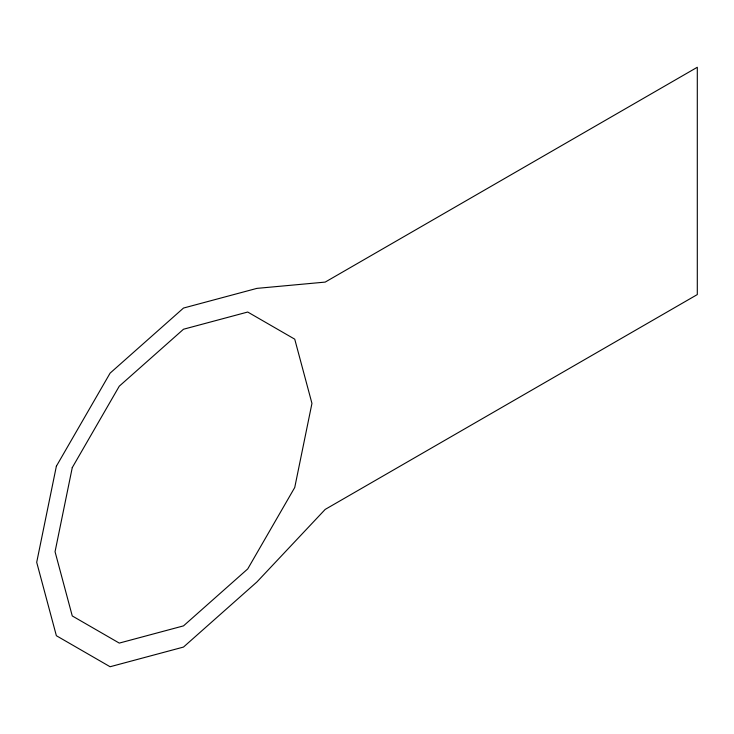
<?xml version="1.0" encoding="UTF-8"?>
<svg xmlns="http://www.w3.org/2000/svg" width="734" height="734" viewBox="0 0 734 734"><rect width="100%" height="100%" fill="white"/><g stroke="black" fill="none" stroke-linecap="round" stroke-linejoin="round"><path stroke-width="1.1" d="M56.371 466.2L36.7 562.317L56.371 635.717L110.1 666.738L183.5 647.067L256.9 581.979L325.199 509.405L697.3 294.573L697.3 67.262L325.199 282.095L256.9 288.379L183.5 308.051L110.1 373.138L56.371 466.2M72.262 467.622L55.05 551.72L72.262 615.945L119.275 643.094L183.5 625.882L247.725 568.933L294.738 487.495L311.95 403.397L294.738 339.172L247.725 312.033L183.5 329.236L119.275 386.185L72.262 467.622"/></g></svg>
